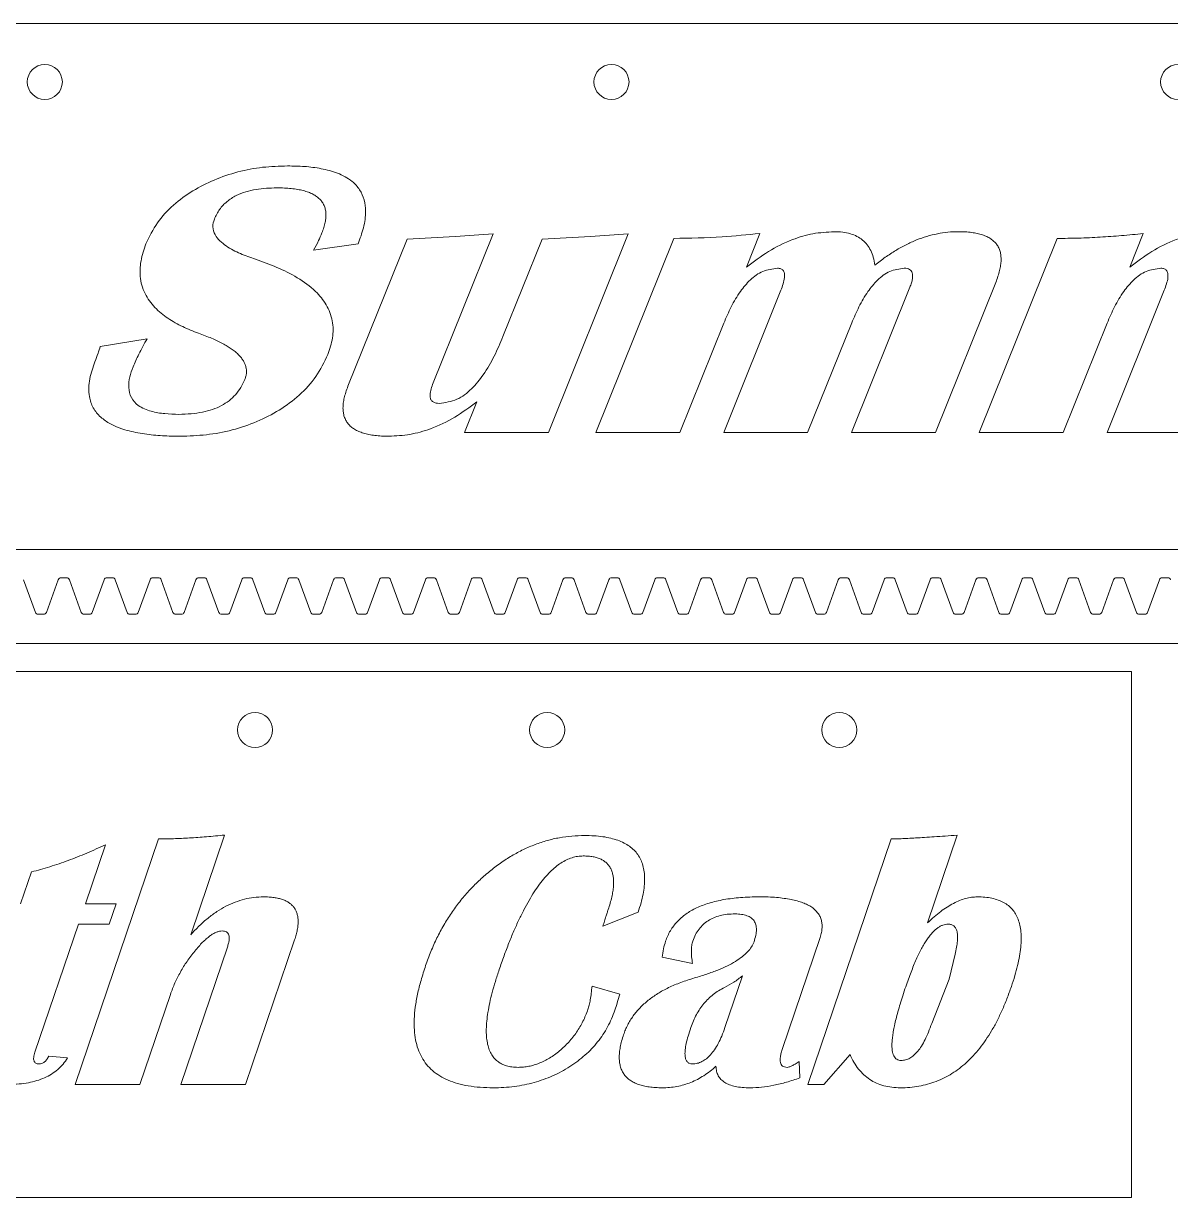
# Model space of a CAD drawing. Header units: millimetres. Extents: x 8 to 1030, y 631 to 832.
# Drawn here: x 320.4 to 516.8, y 630.9 to 831.7 of the extents above; entities that cross this region are included whole.
import ezdxf

# ---------------------------------------------------------------- set-up
doc = ezdxf.new("R2010")
doc.units = ezdxf.units.MM

msp = doc.modelspace()

# ---------------------------------------------------------------- linework, layer by layer
at = {"color": 7, "linetype": 'Continuous', "lineweight": 15}
for p, q in [((33.08, 831.75), (1003.08, 831.75)), ((400.82, 795.74), (390.46, 769.97)), ((423.95, 795.74), (410.29, 761.75)), ((446.48, 795.81), (444.17, 790.07)), ((512.1, 795.81), (509.8, 790.07)), ((377.72, 794.05), (370.09, 792.94)), ((375.97, 769.67), (386.1, 794.87)), ((402.51, 778.18), (409.22, 794.87)), ((418.41, 761.75), (431.76, 794.97)), ((484.04, 761.75), (497.39, 794.97)), ((486.86, 787.44), (476.54, 761.75)), ((440.29, 761.75), (450.07, 786.1)), ((462.16, 761.75), (472.16, 786.62)), ((505.91, 761.75), (515.7, 786.1)), ((440.32, 780.48), (432.79, 761.75)), ((462.2, 780.51), (454.66, 761.75)), ((505.94, 780.48), (498.41, 761.75)), ((333.58, 776.45), (341.59, 777.81)), ((395.91, 761.75), (398.03, 767.03)), ((410.29, 761.75), (395.91, 761.75)), ((432.79, 761.75), (418.41, 761.75)), ((454.66, 761.75), (440.29, 761.75)), ((476.54, 761.75), (462.16, 761.75)), ((498.41, 761.75), (484.04, 761.75)), ((520.29, 761.75), (505.91, 761.75)), ((8.08, 741.75), (1028.08, 741.75)), ((322.46, 730.99), (320.43, 736.58)), ((326.39, 736.58), (324.35, 730.99)), ((327.81, 736.91), (326.86, 736.91)), ((330.32, 730.99), (328.28, 736.58)), ((334.24, 736.58), (332.21, 730.99)), ((335.66, 736.91), (334.71, 736.91)), ((338.17, 730.99), (336.13, 736.58)), ((342.1, 736.58), (340.06, 730.99)), ((343.52, 736.91), (342.57, 736.91)), ((346.02, 730.99), (343.99, 736.58)), ((349.95, 736.58), (347.91, 730.99)), ((351.37, 736.91), (350.42, 736.91)), ((353.88, 730.99), (351.84, 736.58)), ((357.8, 736.58), (355.77, 730.99)), ((359.23, 736.91), (358.27, 736.91)), ((361.73, 730.99), (359.7, 736.58)), ((365.66, 736.58), (363.62, 730.99)), ((367.08, 736.91), (366.13, 736.91)), ((369.59, 730.99), (367.55, 736.58)), ((373.51, 736.58), (371.48, 730.99)), ((374.93, 736.91), (373.98, 736.91)), ((377.44, 730.99), (375.4, 736.58)), ((381.37, 736.58), (379.33, 730.99)), ((382.79, 736.91), (381.84, 736.91)), ((385.29, 730.99), (383.26, 736.58)), ((389.22, 736.58), (387.18, 730.99)), ((390.64, 736.91), (389.69, 736.91)), ((393.15, 730.99), (391.11, 736.58)), ((397.07, 736.58), (395.04, 730.99)), ((398.5, 736.91), (397.54, 736.91)), ((401, 730.99), (398.97, 736.58)), ((404.93, 736.58), (402.89, 730.99)), ((406.35, 736.91), (405.4, 736.91)), ((408.86, 730.99), (406.82, 736.58)), ((412.78, 736.58), (410.75, 730.99)), ((414.2, 736.91), (413.25, 736.91)), ((416.71, 730.99), (414.67, 736.58)), ((420.64, 736.58), (418.6, 730.99)), ((422.06, 736.91), (421.11, 736.91)), ((424.56, 730.99), (422.53, 736.58)), ((428.49, 736.58), (426.45, 730.99)), ((429.91, 736.91), (428.96, 736.91)), ((432.42, 730.99), (430.38, 736.58)), ((436.34, 736.58), (434.31, 730.99)), ((437.77, 736.91), (436.81, 736.91)), ((440.27, 730.99), (438.24, 736.58)), ((444.2, 736.58), (442.16, 730.99)), ((445.62, 736.91), (444.67, 736.91)), ((448.13, 730.99), (446.09, 736.58)), ((452.05, 736.58), (450.02, 730.99)), ((453.47, 736.91), (452.52, 736.91)), ((455.98, 730.99), (453.94, 736.58)), ((459.91, 736.58), (457.87, 730.99)), ((461.33, 736.91), (460.38, 736.91)), ((463.83, 730.99), (461.8, 736.58)), ((467.76, 736.58), (465.72, 730.99)), ((469.18, 736.91), (468.23, 736.91)), ((471.69, 730.99), (469.65, 736.58)), ((475.61, 736.58), (473.58, 730.99)), ((477.04, 736.91), (476.08, 736.91)), ((479.54, 730.99), (477.51, 736.58)), ((483.47, 736.58), (481.43, 730.99)), ((484.89, 736.91), (483.94, 736.91)), ((487.39, 730.99), (485.36, 736.58)), ((491.32, 736.58), (489.29, 730.99)), ((492.74, 736.91), (491.79, 736.91)), ((495.25, 730.99), (493.21, 736.58)), ((499.18, 736.58), (497.14, 730.99)), ((500.6, 736.91), (499.65, 736.91)), ((503.1, 730.99), (501.07, 736.58)), ((507.03, 736.58), (504.99, 730.99)), ((508.45, 736.91), (507.5, 736.91)), ((510.96, 730.99), (508.92, 736.58)), ((514.88, 736.58), (512.85, 730.99)), ((516.31, 736.91), (515.35, 736.91)), ((323.88, 730.66), (322.93, 730.66)), ((331.74, 730.66), (330.79, 730.66)), ((339.59, 730.66), (338.64, 730.66)), ((347.45, 730.66), (346.49, 730.66)), ((355.3, 730.66), (354.35, 730.66)), ((363.15, 730.66), (362.2, 730.66)), ((371.01, 730.66), (370.06, 730.66)), ((378.86, 730.66), (377.91, 730.66)), ((386.71, 730.66), (385.76, 730.66)), ((394.57, 730.66), (393.62, 730.66)), ((402.42, 730.66), (401.47, 730.66)), ((410.28, 730.66), (409.32, 730.66)), ((418.13, 730.66), (417.18, 730.66)), ((425.98, 730.66), (425.03, 730.66)), ((433.84, 730.66), (432.89, 730.66)), ((441.69, 730.66), (440.74, 730.66)), ((449.55, 730.66), (448.59, 730.66)), ((457.4, 730.66), (456.45, 730.66)), ((465.25, 730.66), (464.3, 730.66)), ((473.11, 730.66), (472.16, 730.66)), ((480.96, 730.66), (480.01, 730.66)), ((488.82, 730.66), (487.86, 730.66)), ((496.67, 730.66), (495.72, 730.66)), ((504.52, 730.66), (503.57, 730.66)), ((512.38, 730.66), (511.43, 730.66)), ((9.25, 725.66), (1030.27, 725.66)), ((10.07, 720.87), (510.07, 720.87)), ((510.07, 630.87), (510.07, 720.87)), ((329.27, 650.23), (343.54, 692.23)), ((334.45, 691.23), (331.03, 681.14)), ((354.84, 692.88), (349.06, 675.84)), ((454.68, 650.23), (468.96, 692.23)), ((480.26, 692.88), (475.16, 677.86)), ((319.94, 681.14), (321.79, 686.58)), ((331.03, 681.14), (336.28, 681.14)), ((336.28, 681.14), (335.08, 677.64)), ((425.65, 679.7), (419.61, 677.31)), ((329.83, 677.64), (322.39, 655.72)), ((335.08, 677.64), (329.83, 677.64)), ((456.74, 675.17), (450.36, 656.39)), ((347.35, 650.23), (355.34, 673.72)), ((366.84, 674.95), (358.43, 650.23)), ((434.95, 670.9), (429.75, 671.98)), ((478.89, 668.24), (479.89, 672.49)), ((417.75, 667.04), (422.49, 665.69)), ((440.49, 659.95), (443.5, 668.81)), ((475.89, 660.66), (478.89, 668.24)), ((345.58, 665.62), (340.35, 650.23)), ((324.75, 655.05), (327.98, 654.75)), ((461.92, 655.35), (457.45, 650.23)), ((453.2, 654.16), (453.32, 651.34)), ((340.35, 650.23), (329.27, 650.23)), ((358.43, 650.23), (347.35, 650.23)), ((457.45, 650.23), (454.68, 650.23)), ((10.07, 630.87), (510.07, 630.87))]:
    msp.add_line(p, q, dxfattribs=at)
for centre in [(324.08, 821.75), (421.08, 821.75), (518.08, 821.75), (360.07, 710.87), (410.07, 710.87), (460.07, 710.87)]:
    msp.add_circle(centre, 3, dxfattribs=at)
for centre, start, end in [((326.86, 736.41), 90, 160), ((327.81, 736.41), 20, 90), ((334.71, 736.41), 90, 160), ((335.66, 736.41), 20, 90), ((342.57, 736.41), 90, 160), ((343.52, 736.41), 20, 90), ((350.42, 736.41), 90, 160), ((351.37, 736.41), 20, 90), ((358.27, 736.41), 90, 160), ((359.23, 736.41), 20, 90), ((366.13, 736.41), 90, 160), ((367.08, 736.41), 20, 90), ((373.98, 736.41), 90, 160), ((374.93, 736.41), 20, 90), ((381.84, 736.41), 90, 160), ((382.79, 736.41), 20, 90), ((389.69, 736.41), 90, 160), ((390.64, 736.41), 20, 90), ((397.54, 736.41), 90, 160), ((398.5, 736.41), 20, 90), ((405.4, 736.41), 90, 160), ((406.35, 736.41), 20, 90), ((413.25, 736.41), 90, 160), ((414.2, 736.41), 20, 90), ((421.11, 736.41), 90, 160), ((422.06, 736.41), 20, 90), ((428.96, 736.41), 90, 160), ((429.91, 736.41), 20, 90), ((436.81, 736.41), 90, 160), ((437.77, 736.41), 20, 90), ((444.67, 736.41), 90, 160), ((445.62, 736.41), 20, 90), ((452.52, 736.41), 90, 160), ((453.47, 736.41), 20, 90), ((460.38, 736.41), 90, 160), ((461.33, 736.41), 20, 90), ((468.23, 736.41), 90, 160), ((469.18, 736.41), 20, 90), ((476.08, 736.41), 90, 160), ((477.04, 736.41), 20, 90), ((483.94, 736.41), 90, 160), ((484.89, 736.41), 20, 90), ((491.79, 736.41), 90, 160), ((492.74, 736.41), 20, 90), ((499.65, 736.41), 90, 160), ((500.6, 736.41), 20, 90), ((507.5, 736.41), 90, 160), ((508.45, 736.41), 20, 90), ((515.35, 736.41), 90, 160), ((516.31, 736.41), 20, 90), ((322.93, 731.16), 200, 270), ((323.88, 731.16), 270, 340), ((330.79, 731.16), 200, 270), ((331.74, 731.16), 270, 340), ((338.64, 731.16), 200, 270), ((339.59, 731.16), 270, 340), ((346.49, 731.16), 200, 270), ((347.45, 731.16), 270, 340), ((354.35, 731.16), 200, 270), ((355.3, 731.16), 270, 340), ((362.2, 731.16), 200, 270), ((363.15, 731.16), 270, 340), ((370.06, 731.16), 200, 270), ((371.01, 731.16), 270, 340), ((377.91, 731.16), 200, 270), ((378.86, 731.16), 270, 340), ((385.76, 731.16), 200, 270), ((386.71, 731.16), 270, 340), ((393.62, 731.16), 200, 270), ((394.57, 731.16), 270, 340), ((401.47, 731.16), 200, 270), ((402.42, 731.16), 270, 340), ((409.32, 731.16), 200, 270), ((410.28, 731.16), 270, 340), ((417.18, 731.16), 200, 270), ((418.13, 731.16), 270, 340), ((425.03, 731.16), 200, 270), ((425.98, 731.16), 270, 340), ((432.89, 731.16), 200, 270), ((433.84, 731.16), 270, 340), ((440.74, 731.16), 200, 270), ((441.69, 731.16), 270, 340), ((448.59, 731.16), 200, 270), ((449.55, 731.16), 270, 340), ((456.45, 731.16), 200, 270), ((457.4, 731.16), 270, 340), ((464.3, 731.16), 200, 270), ((465.25, 731.16), 270, 340), ((472.16, 731.16), 200, 270), ((473.11, 731.16), 270, 340), ((480.01, 731.16), 200, 270), ((480.96, 731.16), 270, 340), ((487.86, 731.16), 200, 270), ((488.82, 731.16), 270, 340), ((495.72, 731.16), 200, 270), ((496.67, 731.16), 270, 340), ((503.57, 731.16), 200, 270), ((504.52, 731.16), 270, 340), ((511.43, 731.16), 200, 270), ((512.38, 731.16), 270, 340)]:
    msp.add_arc(centre, 0.5, start, end, dxfattribs=at)
for points, knots in [([(341.39, 794.04), (341.99, 795.28), (343.19, 797.74), (346.03, 800.77), (349.36, 803.18), (353.09, 805.08), (357.11, 806.43), (361.35, 807.25), (364.22, 807.33), (365.65, 807.37)], [0, 0, 0, 0, 0.139864, 0.279763, 0.419742, 0.5598, 0.706507, 0.853243, 1, 1, 1, 1]), ([(365.65, 807.37), (366.61, 807.36), (368.53, 807.33), (371.4, 806.96), (374.2, 806.25), (376.5, 805.03), (378.05, 803.36), (378.83, 801.57), (379.09, 799.33), (378.71, 796.76), (378.05, 794.96), (377.72, 794.05)], [0, 0, 0, 0, 0.125176, 0.250326, 0.375382, 0.500168, 0.583385, 0.666571, 0.749916, 0.874896, 1, 1, 1, 1]), ([(363.78, 803.62), (362.6, 803.58), (360.22, 803.5), (357.29, 802.65), (355.23, 801.33), (353.91, 799.98), (353.37, 798.85), (353.1, 798.28)], [0, 0, 0, 0, 0.280203, 0.559803, 0.706527, 0.853333, 1, 1, 1, 1]), ([(371.52, 795.92), (371.63, 796.23), (371.86, 796.82), (372.08, 797.7), (372.21, 798.51), (372.21, 799.27), (372.12, 799.98), (371.9, 800.62), (371.57, 801.19), (371.15, 801.73), (370.59, 802.17), (369.93, 802.57), (369.17, 802.9), (368.3, 803.17), (367.32, 803.37), (366.24, 803.52), (365.05, 803.61), (364.22, 803.62), (363.78, 803.62)], [0, 0, 0, 0, 0.0714303, 0.1359036, 0.1947231, 0.2487291, 0.2990184, 0.3471484, 0.3939518, 0.4418204, 0.4926497, 0.5467785, 0.6058151, 0.671254, 0.7422352, 0.8208927, 0.9066932, 0.9999981, 0.9999981, 0.9999981, 0.9999981]), ([(353.1, 798.28), (352.97, 797.84), (352.71, 796.94), (353.15, 795.57), (354.03, 794.5), (355.49, 793.38), (357.54, 792.31), (359.27, 791.7), (360.14, 791.4)], [0, 0, 0, 0, 0.124469, 0.248807, 0.373777, 0.499021, 0.749376, 1, 1, 1, 1]), ([(370.09, 792.94), (370.38, 793.49), (370.9, 794.46), (371.33, 795.47), (371.52, 795.92)], [0, 0, 0, 0, 0.560024, 1, 1, 1, 1]), ([(386.1, 794.87), (388.85, 794.99), (393.76, 795.2), (398.67, 795.58), (400.82, 795.74)], [0, 0, 0, 0, 0.5599928, 1, 1, 1, 1]), ([(409.22, 794.87), (411.97, 794.99), (416.89, 795.2), (421.79, 795.58), (423.95, 795.74)], [0, 0, 0, 0, 0.559994, 1, 1, 1, 1]), ([(431.76, 794.97), (434.52, 795.02), (439.43, 795.1), (444.33, 795.6), (446.48, 795.81)], [0, 0, 0, 0, 0.559988, 1, 1, 1, 1]), ([(444.17, 790.07), (445.41, 790.99), (447.88, 792.84), (451.74, 794.75), (455.55, 795.91), (457.97, 796.05), (459.18, 796.12)], [0, 0, 0, 0, 0.280103, 0.560052, 0.780042, 1, 1, 1, 1]), ([(459.18, 796.12), (459.68, 796.11), (460.62, 796.08), (461.94, 795.8), (463.1, 795.37), (464.08, 794.73), (464.89, 793.91), (465.51, 792.89), (465.95, 791.71), (466.1, 790.85), (466.18, 790.4)], [0.0000028, 0.0000028, 0.0000028, 0.0000028, 0.1466201, 0.279308, 0.3999077, 0.5133583, 0.625769, 0.7411493, 0.8644644, 1, 1, 1, 1]), ([(466.18, 790.4), (466.76, 790.86), (467.91, 791.74), (469.69, 792.91), (471.48, 793.9), (473.27, 794.72), (475.06, 795.35), (476.86, 795.78), (478.66, 796.08), (479.86, 796.11), (480.46, 796.12)], [0, 0, 0, 0, 0.14176, 0.277079, 0.407153, 0.531633, 0.652277, 0.770154, 0.88536, 1, 1, 1, 1]), ([(480.46, 796.12), (480.86, 796.12), (481.62, 796.11), (482.7, 796), (483.68, 795.85), (484.55, 795.6), (485.33, 795.3), (486, 794.93), (486.56, 794.49), (487.02, 793.97), (487.38, 793.39), (487.63, 792.73), (487.76, 792.01), (487.78, 791.22), (487.71, 790.36), (487.53, 789.44), (487.24, 788.46), (486.99, 787.79), (486.86, 787.44)], [0, 0, 0, 0, 0.084858, 0.16306, 0.234174, 0.298986, 0.357832, 0.412445, 0.463359, 0.512033, 0.560489, 0.609969, 0.662082, 0.718208, 0.7794, 0.8465, 0.919497, 1, 1, 1, 1]), ([(497.39, 794.97), (498.61, 794.98), (501.05, 794.99), (504.72, 795.18), (508.41, 795.42), (510.87, 795.68), (512.1, 795.81)], [0.0000016, 0.0000016, 0.0000016, 0.0000016, 0.2476701, 0.4968967, 0.7471241, 0.9999981, 0.9999981, 0.9999981, 0.9999981]), ([(509.8, 790.07), (511.03, 790.99), (513.5, 792.84), (517.36, 794.75), (521.18, 795.91), (523.6, 796.05), (524.81, 796.12)], [0, 0, 0, 0, 0.2801, 0.560051, 0.780041, 1, 1, 1, 1]), ([(350.7, 778.62), (349.79, 778.97), (347.98, 779.66), (345.42, 781.05), (343.1, 782.82), (341.23, 785.16), (340.28, 788.07), (340.4, 791.16), (341.06, 793.08), (341.39, 794.04)], [0, 0, 0, 0, 0.140277, 0.280499, 0.420597, 0.560468, 0.706756, 0.853217, 1, 1, 1, 1]), ([(360.14, 791.4), (361.37, 790.96), (363.84, 790.1), (367.35, 788.33), (370.28, 786.23), (372.39, 783.69), (373.46, 780.9), (373.48, 777.9), (372.85, 776.04), (372.53, 775.11)], [0, 0, 0, 0, 0.166966, 0.333856, 0.50054, 0.625488, 0.750229, 0.874987, 1, 1, 1, 1]), ([(449.52, 789.87), (448.65, 789.76), (446.91, 789.54), (444.77, 787.93), (443, 785.82), (441.52, 783.3), (440.72, 781.42), (440.32, 780.48)], [0, 0, 0, 0, 0.185846, 0.372217, 0.559065, 0.779486, 1, 1, 1, 1]), ([(450.07, 786.1), (450.21, 786.46), (450.48, 787.17), (450.71, 788.11), (450.72, 788.88), (450.57, 789.45), (450.1, 789.84), (449.71, 789.86), (449.52, 789.87)], [0, 0, 0, 0, 0.250537, 0.500891, 0.62613, 0.750995, 0.874935, 1, 1, 1, 1]), ([(471.2, 789.87), (470.34, 789.76), (468.63, 789.52), (466.55, 787.88), (464.83, 785.79), (463.39, 783.29), (462.6, 781.44), (462.2, 780.51)], [0, 0, 0, 0, 0.18577, 0.372182, 0.559069, 0.779468, 1, 1, 1, 1]), ([(472.16, 786.62), (472.26, 786.87), (472.44, 787.34), (472.6, 788), (472.65, 788.57), (472.6, 789.05), (472.42, 789.43), (472.1, 789.7), (471.68, 789.86), (471.37, 789.87), (471.2, 789.87)], [0, 0, 0, 0, 0.1911943, 0.3523588, 0.4841849, 0.5934969, 0.6863545, 0.7779423, 0.8794793, 0.999996, 0.999996, 0.999996, 0.999996]), ([(515.14, 789.87), (514.27, 789.76), (512.54, 789.54), (510.39, 787.93), (508.63, 785.82), (507.15, 783.3), (506.34, 781.42), (505.94, 780.48)], [0, 0, 0, 0, 0.185845, 0.372216, 0.559064, 0.779485, 1, 1, 1, 1]), ([(515.7, 786.1), (515.83, 786.46), (516.11, 787.17), (516.34, 788.11), (516.35, 788.88), (516.2, 789.45), (515.72, 789.84), (515.34, 789.86), (515.14, 789.87)], [0, 0, 0, 0, 0.250534, 0.500892, 0.626132, 0.750993, 0.874935, 1, 1, 1, 1]), ([(341.59, 777.81), (341.1, 776.93), (340.22, 775.36), (339.5, 773.71), (339.18, 772.99)], [0, 0, 0, 0, 0.560022, 1, 1, 1, 1]), ([(358.32, 770.84), (358.38, 771.02), (358.5, 771.38), (358.61, 771.92), (358.6, 772.46), (358.53, 773), (358.34, 773.52), (358.09, 774.03), (357.74, 774.53), (357.3, 775.03), (356.78, 775.51), (356.16, 775.98), (355.47, 776.45), (354.69, 776.91), (353.81, 777.34), (352.86, 777.79), (351.81, 778.22), (351.08, 778.49), (350.7, 778.62)], [0, 0, 0, 0, 0.047256, 0.092956, 0.136339, 0.180194, 0.225162, 0.271868, 0.32156, 0.375067, 0.434191, 0.497182, 0.566034, 0.640575, 0.720695, 0.807667, 0.900612, 1, 1, 1, 1]), ([(391.58, 766.75), (392.62, 766.89), (394.71, 767.18), (397.23, 769.19), (399.32, 771.74), (401.07, 774.8), (402.03, 777.06), (402.51, 778.18)], [0, 0, 0, 0, 0.185711, 0.372121, 0.559065, 0.779494, 1, 1, 1, 1]), ([(332.66, 773.88), (332.84, 774.35), (333.17, 775.2), (333.45, 776.07), (333.58, 776.45)], [0, 0, 0, 0, 0.559978, 1, 1, 1, 1]), ([(347.26, 761.12), (346.24, 761.14), (344.2, 761.16), (341.15, 761.46), (338.15, 762.05), (335.57, 762.99), (333.59, 764.33), (332.26, 765.92), (331.5, 768.22), (331.64, 770.99), (332.32, 772.92), (332.66, 773.88)], [0, 0, 0, 0, 0.1252014, 0.250387, 0.3755405, 0.5005597, 0.5839073, 0.6671206, 0.7502696, 0.8749667, 1, 1, 1, 1]), ([(372.53, 775.11), (371.91, 773.82), (370.66, 771.24), (367.72, 768.06), (364.26, 765.51), (360.38, 763.52), (356.18, 762.1), (351.75, 761.27), (348.76, 761.17), (347.26, 761.12)], [0, 0, 0, 0, 0.13986, 0.27978, 0.419769, 0.55981, 0.706523, 0.853248, 1, 1, 1, 1]), ([(339.18, 772.99), (338.98, 772.42), (338.56, 771.29), (338.35, 769.49), (338.75, 767.67), (340.17, 766.16), (342.25, 765.32), (344.62, 764.93), (346.22, 764.89), (347.03, 764.87)], [0, 0, 0, 0, 0.12532, 0.2503806, 0.3749456, 0.4994391, 0.6658613, 0.8328744, 1, 1, 1, 1]), ([(347.03, 764.87), (347.73, 764.89), (349.09, 764.93), (351.02, 765.2), (352.76, 765.66), (354.29, 766.31), (355.63, 767.16), (356.75, 768.2), (357.67, 769.43), (358.1, 770.37), (358.32, 770.84)], [0, 0, 0, 0, 0.155667, 0.298256, 0.428984, 0.549989, 0.664088, 0.774626, 0.88527, 1, 1, 1, 1]), ([(382.98, 761.12), (382.57, 761.13), (381.77, 761.13), (380.62, 761.25), (379.58, 761.4), (378.65, 761.64), (377.82, 761.93), (377.11, 762.3), (376.49, 762.73), (376, 763.25), (375.6, 763.82), (375.32, 764.47), (375.16, 765.18), (375.1, 765.95), (375.16, 766.79), (375.32, 767.7), (375.6, 768.67), (375.84, 769.33), (375.97, 769.67)], [0, 0, 0, 0, 0.087804, 0.168394, 0.242016, 0.309212, 0.370381, 0.42682, 0.478399, 0.527871, 0.576188, 0.624723, 0.675457, 0.729106, 0.788183, 0.852222, 0.922777, 1, 1, 1, 1]), ([(390.46, 769.97), (390.34, 769.64), (390.1, 768.97), (389.96, 768.07), (390.14, 767.36), (390.53, 766.96), (391.04, 766.77), (391.4, 766.75), (391.58, 766.75)], [0, 0, 0, 0, 0.25033, 0.500018, 0.625534, 0.749491, 0.874701, 1, 1, 1, 1]), ([(398.03, 767.03), (396.8, 766.11), (394.34, 764.25), (390.44, 762.41), (386.61, 761.31), (384.19, 761.19), (382.98, 761.12)], [0, 0, 0, 0, 0.280076, 0.560004, 0.780041, 1, 1, 1, 1]), ([(321.79, 686.58), (322.84, 686.86), (324.97, 687.44), (328.13, 688.53), (331.31, 689.78), (333.4, 690.75), (334.45, 691.23)], [0, 0, 0, 0, 0.24246, 0.489574, 0.741981, 1, 1, 1, 1]), ([(343.54, 692.23), (344.39, 692.23), (346.16, 692.25), (348.89, 692.39), (351.81, 692.58), (353.81, 692.78), (354.84, 692.88)], [0, 0, 0, 0, 0.225371, 0.467079, 0.725228, 1, 1, 1, 1]), ([(389.26, 670.55), (389.55, 671.37), (390.13, 672.97), (391.18, 675.27), (392.34, 677.47), (393.65, 679.54), (395.08, 681.5), (396.65, 683.34), (398.34, 685.06), (400.15, 686.65), (402.04, 688.1), (403.99, 689.35), (405.97, 690.43), (408, 691.29), (410.07, 691.98), (412.17, 692.46), (414.31, 692.75), (415.74, 692.79), (416.47, 692.81)], [0, 0, 0, 0, 0.069119, 0.136392, 0.202549, 0.267803, 0.332215, 0.396745, 0.460898, 0.525696, 0.589569, 0.651167, 0.71113, 0.769862, 0.827472, 0.88488, 0.942051, 1, 1, 1, 1]), ([(416.47, 692.81), (417.01, 692.8), (418.06, 692.78), (419.56, 692.64), (420.91, 692.37), (422.14, 692.02), (423.21, 691.56), (424.16, 691), (424.96, 690.33), (425.61, 689.55), (426.13, 688.67), (426.47, 687.67), (426.71, 686.59), (426.77, 685.4), (426.72, 684.11), (426.49, 682.72), (426.15, 681.23), (425.82, 680.22), (425.65, 679.7)], [0, 0, 0, 0, 0.08061, 0.154773, 0.223094, 0.285043, 0.342901, 0.396006, 0.447122, 0.496969, 0.546375, 0.597633, 0.651922, 0.710094, 0.773612, 0.842803, 0.918134, 1, 1, 1, 1]), ([(468.96, 692.23), (469.21, 692.23), (469.79, 692.24), (470.74, 692.26), (471.88, 692.32), (473.2, 692.39), (474.71, 692.49), (476.39, 692.6), (478.26, 692.72), (479.57, 692.82), (480.26, 692.88)], [0, 0, 0, 0, 0.067626, 0.152186, 0.252928, 0.369832, 0.502903, 0.652142, 0.817554, 1, 1, 1, 1]), ([(416.26, 689.31), (415.93, 689.3), (415.28, 689.27), (414.31, 689.03), (413.35, 688.64), (412.4, 688.1), (411.46, 687.42), (410.54, 686.57), (409.63, 685.58), (408.73, 684.43), (407.83, 683.14), (406.95, 681.68), (406.07, 680.08), (405.21, 678.33), (404.34, 676.44), (403.5, 674.38), (402.66, 672.17), (402.13, 670.65), (401.86, 669.86)], [0, 0, 0, 0, 0.038046, 0.077024, 0.117167, 0.159474, 0.205075, 0.253972, 0.306651, 0.36372, 0.425675, 0.492335, 0.563774, 0.640122, 0.722289, 0.809425, 0.902085, 1, 1, 1, 1]), ([(420.51, 680.13), (420.63, 680.5), (420.86, 681.21), (421.14, 682.25), (421.32, 683.22), (421.43, 684.12), (421.45, 684.95), (421.4, 685.71), (421.25, 686.4), (421.03, 687.01), (420.73, 687.56), (420.32, 688.03), (419.85, 688.44), (419.28, 688.76), (418.64, 689.02), (417.92, 689.18), (417.12, 689.29), (416.55, 689.31), (416.26, 689.31)], [0, 0, 0, 0, 0.092125, 0.177112, 0.254882, 0.326696, 0.391598, 0.451594, 0.506178, 0.557735, 0.606473, 0.654567, 0.703677, 0.753756, 0.808111, 0.866691, 0.930008, 1, 1, 1, 1]), ([(349.06, 675.84), (349.54, 676.35), (350.47, 677.35), (351.97, 678.67), (353.5, 679.8), (355.05, 680.72), (356.63, 681.42), (358.24, 681.94), (359.87, 682.25), (360.97, 682.29), (361.52, 682.31)], [0, 0, 0, 0, 0.145645, 0.283518, 0.413774, 0.537993, 0.656681, 0.772404, 0.886422, 1, 1, 1, 1]), ([(361.52, 682.31), (361.83, 682.31), (362.43, 682.3), (363.29, 682.2), (364.07, 682.08), (364.77, 681.87), (365.39, 681.61), (365.93, 681.29), (366.39, 680.92), (366.77, 680.48), (367.07, 679.98), (367.27, 679.42), (367.42, 678.82), (367.45, 678.15), (367.42, 677.43), (367.31, 676.65), (367.12, 675.81), (366.93, 675.24), (366.84, 674.95)], [0, 0, 0, 0, 0.081757, 0.15676, 0.225243, 0.288019, 0.346673, 0.400422, 0.451725, 0.501211, 0.551014, 0.601997, 0.655698, 0.712962, 0.775688, 0.844584, 0.918683, 1, 1, 1, 1]), ([(430.35, 674.75), (430.46, 675.06), (430.69, 675.67), (431.14, 676.53), (431.69, 677.33), (432.31, 678.07), (433.01, 678.76), (433.81, 679.38), (434.69, 679.94), (435.65, 680.45), (436.7, 680.88), (437.83, 681.26), (439.05, 681.59), (440.35, 681.85), (441.74, 682.06), (443.21, 682.2), (444.77, 682.3), (445.83, 682.31), (446.38, 682.31)], [0, 0, 0, 0, 0.052193, 0.103124, 0.15363, 0.204443, 0.256087, 0.30914, 0.363383, 0.420982, 0.480411, 0.543313, 0.609977, 0.679611, 0.753472, 0.831207, 0.913505, 1, 1, 1, 1]), ([(446.38, 682.31), (446.9, 682.31), (447.88, 682.3), (449.3, 682.22), (450.61, 682.07), (451.79, 681.89), (452.86, 681.63), (453.81, 681.34), (454.64, 680.97), (455.36, 680.56), (455.95, 680.07), (456.44, 679.54), (456.79, 678.94), (457.04, 678.29), (457.14, 677.58), (457.12, 676.82), (457.01, 676), (456.84, 675.45), (456.74, 675.17)], [0, 0, 0, 0, 0.1007734, 0.1939351, 0.279131, 0.3576416, 0.4293665, 0.4944178, 0.5531366, 0.6071246, 0.6562884, 0.7027308, 0.7476202, 0.7921399, 0.8386014, 0.8874933, 0.941118, 1, 1, 1, 1]), ([(475.16, 677.86), (475.54, 678.21), (476.28, 678.89), (477.4, 679.81), (478.51, 680.56), (479.59, 681.21), (480.65, 681.69), (481.68, 682.06), (482.7, 682.26), (483.36, 682.29), (483.69, 682.31)], [0, 0, 0, 0, 0.158028, 0.305536, 0.441406, 0.567981, 0.686076, 0.796768, 0.900643, 1, 1, 1, 1]), ([(483.69, 682.31), (484.13, 682.3), (484.97, 682.27), (486.17, 682.11), (487.25, 681.8), (488.2, 681.39), (489.03, 680.85), (489.72, 680.17), (490.28, 679.38), (490.72, 678.47), (491.02, 677.43), (491.19, 676.29), (491.23, 675.02), (491.14, 673.64), (490.94, 672.13), (490.59, 670.52), (490.14, 668.77), (489.74, 667.59), (489.54, 666.97)], [0, 0, 0, 0, 0.065173, 0.1246, 0.178744, 0.229387, 0.277325, 0.324312, 0.371282, 0.420677, 0.473096, 0.529414, 0.591409, 0.659768, 0.734055, 0.815675, 0.903879, 1, 1, 1, 1]), ([(419.61, 677.31), (419.7, 677.59), (419.86, 678.14), (420.11, 678.89), (420.32, 679.55), (420.45, 679.95), (420.51, 680.13)], [0, 0, 0, 0, 0.302281, 0.573405, 0.802739, 1, 1, 1, 1]), ([(442.23, 679.39), (441.78, 679.38), (440.92, 679.36), (439.69, 679.14), (438.59, 678.77), (437.6, 678.27), (436.75, 677.6), (436.04, 676.78), (435.42, 675.84), (435.15, 675.12), (435.02, 674.75)], [0, 0, 0, 0, 0.1459557, 0.2790427, 0.4036047, 0.5212029, 0.6362459, 0.7520451, 0.8719826, 1, 1, 1, 1]), ([(445.48, 674.64), (445.59, 675), (445.79, 675.68), (445.93, 676.67), (445.82, 677.51), (445.52, 678.23), (444.97, 678.78), (444.23, 679.14), (443.3, 679.36), (442.61, 679.38), (442.23, 679.39)], [0, 0, 0, 0, 0.1584024, 0.292105, 0.4059038, 0.5074552, 0.6076047, 0.7163567, 0.8467642, 1, 1, 1, 1]), ([(478.68, 677.64), (478.53, 677.63), (478.23, 677.61), (477.77, 677.49), (477.32, 677.27), (476.86, 676.98), (476.42, 676.59), (475.95, 676.14), (475.51, 675.58), (475.05, 674.95), (474.6, 674.24), (474.15, 673.44), (473.7, 672.56), (473.24, 671.6), (472.79, 670.55), (472.35, 669.41), (471.89, 668.2), (471.6, 667.36), (471.45, 666.93)], [0, 0, 0, 0, 0.033223, 0.068069, 0.10458, 0.144621, 0.188152, 0.235847, 0.288098, 0.345574, 0.408068, 0.475417, 0.549025, 0.627469, 0.712052, 0.801984, 0.898456, 1, 1, 1, 1]), ([(479.89, 672.49), (479.98, 672.89), (480.16, 673.64), (480.3, 674.69), (480.34, 675.58), (480.26, 676.32), (480.06, 676.91), (479.71, 677.35), (479.23, 677.61), (478.88, 677.63), (478.68, 677.64)], [0, 0, 0, 0, 0.202012, 0.375364, 0.520424, 0.640934, 0.73978, 0.824757, 0.906354, 1, 1, 1, 1]), ([(354.44, 676.48), (354.28, 676.47), (353.94, 676.44), (353.42, 676.26), (352.86, 676), (352.3, 675.6), (351.69, 675.12), (351.06, 674.52), (350.4, 673.81), (349.49, 672.74), (348.41, 671.3), (347.28, 669.48), (346.31, 667.59), (345.83, 666.28), (345.58, 665.62)], [0, 0, 0, 0, 0.033477, 0.070993, 0.112819, 0.15982, 0.213437, 0.272933, 0.339097, 0.412551, 0.563182, 0.710876, 0.855711, 1, 1, 1, 1]), ([(355.34, 673.72), (355.4, 673.93), (355.53, 674.33), (355.64, 674.89), (355.67, 675.37), (355.6, 675.77), (355.45, 676.09), (355.19, 676.33), (354.84, 676.46), (354.58, 676.47), (354.44, 676.48)], [0, 0, 0, 0, 0.190146, 0.352326, 0.485968, 0.595769, 0.691102, 0.781972, 0.88117, 1, 1, 1, 1]), ([(429.75, 671.98), (429.81, 672.46), (429.94, 673.39), (430.22, 674.3), (430.35, 674.75)], [0, 0, 0, 0, 0.510905, 1, 1, 1, 1]), ([(435.02, 674.75), (434.94, 674.49), (434.79, 673.94), (434.73, 673.02), (434.78, 671.99), (434.89, 671.28), (434.95, 670.9)], [0, 0, 0, 0, 0.207755, 0.440846, 0.703949, 1, 1, 1, 1]), ([(435.28, 668.43), (435.99, 668.64), (437.34, 669.05), (439.22, 669.75), (440.87, 670.45), (442.27, 671.22), (443.44, 672.01), (444.36, 672.83), (445.08, 673.69), (445.35, 674.33), (445.48, 674.64)], [0, 0, 0, 0, 0.180754, 0.3433, 0.488821, 0.618032, 0.731382, 0.830978, 0.91954, 1, 1, 1, 1]), ([(400.84, 649.64), (400.09, 649.66), (398.66, 649.69), (396.62, 649.93), (394.78, 650.34), (393.13, 650.89), (391.68, 651.64), (390.43, 652.54), (389.39, 653.62), (388.56, 654.87), (387.92, 656.27), (387.51, 657.84), (387.3, 659.57), (387.29, 661.46), (387.48, 663.51), (387.87, 665.72), (388.47, 668.09), (388.99, 669.71), (389.26, 670.55)], [0, 0, 0, 0, 0.074273, 0.142325, 0.204725, 0.262115, 0.315635, 0.366352, 0.415202, 0.464355, 0.514927, 0.568281, 0.625698, 0.688109, 0.75624, 0.83065, 0.911842, 1, 1, 1, 1]), ([(401.86, 669.86), (401.63, 669.19), (401.2, 667.89), (400.66, 666), (400.24, 664.23), (399.93, 662.6), (399.72, 661.09), (399.63, 659.72), (399.66, 658.47), (399.81, 657.36), (400.05, 656.36), (400.43, 655.5), (400.92, 654.76), (401.54, 654.17), (402.26, 653.69), (403.12, 653.38), (404.07, 653.17), (404.75, 653.15), (405.1, 653.14)], [0, 0, 0, 0, 0.105124, 0.202511, 0.29188, 0.37395, 0.448929, 0.517066, 0.578351, 0.633328, 0.683584, 0.729364, 0.772467, 0.813878, 0.855856, 0.899773, 0.947654, 1, 1, 1, 1]), ([(417.04, 663.04), (417.12, 663.29), (417.29, 663.85), (417.47, 664.77), (417.63, 665.85), (417.71, 666.63), (417.75, 667.04)], [0, 0, 0, 0, 0.193402, 0.42432, 0.693725, 1, 1, 1, 1]), ([(423.16, 658.73), (423.26, 659.02), (423.46, 659.58), (423.85, 660.39), (424.29, 661.18), (424.79, 661.94), (425.35, 662.66), (425.96, 663.35), (426.64, 664), (427.37, 664.62), (428.15, 665.22), (429, 665.77), (429.9, 666.3), (430.87, 666.79), (431.89, 667.25), (432.97, 667.67), (434.1, 668.08), (434.88, 668.31), (435.28, 668.43)], [0, 0, 0, 0, 0.055996, 0.111453, 0.166953, 0.223062, 0.279307, 0.335979, 0.394161, 0.453328, 0.514076, 0.57628, 0.640938, 0.707975, 0.777093, 0.848669, 0.922814, 1, 1, 1, 1]), ([(443.5, 668.81), (443.02, 668.43), (442.05, 667.66), (440.96, 667.08), (440.42, 666.8)], [0, 0, 0, 0, 0.503136, 1, 1, 1, 1]), ([(471.45, 666.93), (471.27, 666.42), (470.94, 665.44), (470.5, 664.01), (470.12, 662.68), (469.79, 661.45), (469.53, 660.31), (469.32, 659.28), (469.18, 658.34), (469.1, 657.5), (469.07, 656.76), (469.12, 656.12), (469.2, 655.56), (469.39, 655.12), (469.6, 654.75), (469.91, 654.5), (470.27, 654.33), (470.53, 654.32), (470.67, 654.31)], [0, 0, 0, 0, 0.1173187, 0.2254487, 0.3260949, 0.4186563, 0.5036669, 0.5799339, 0.6488901, 0.7101301, 0.7638082, 0.8103006, 0.8507125, 0.8849126, 0.9146878, 0.9424255, 0.9700045, 1, 1, 1, 1]), ([(489.54, 666.97), (489.29, 666.27), (488.8, 664.9), (487.98, 662.93), (487.11, 661.1), (486.17, 659.41), (485.19, 657.85), (484.14, 656.42), (483.04, 655.12), (481.87, 653.96), (480.65, 652.96), (479.38, 652.06), (478.04, 651.32), (476.65, 650.71), (475.2, 650.23), (473.69, 649.9), (472.13, 649.67), (471.07, 649.65), (470.54, 649.64)], [0, 0, 0, 0, 0.080687, 0.157795, 0.230899, 0.30096, 0.367327, 0.431191, 0.492667, 0.551619, 0.608957, 0.66481, 0.719829, 0.774566, 0.829378, 0.8851, 0.941629, 1, 1, 1, 1]), ([(422.49, 665.69), (422.36, 665.19), (422.1, 664.27), (421.81, 663.36), (421.67, 662.94)], [0, 0, 0, 0, 0.5359744, 1, 1, 1, 1]), ([(440.42, 666.8), (440.09, 666.62), (439.42, 666.27), (438.5, 665.62), (437.66, 664.89), (436.89, 664.07), (436.21, 663.16), (435.6, 662.16), (435.07, 661.09), (434.79, 660.32), (434.65, 659.93)], [0, 0, 0, 0, 0.123502, 0.244194, 0.364739, 0.485742, 0.609335, 0.734481, 0.864484, 1, 1, 1, 1]), ([(421.67, 662.94), (421.49, 662.45), (421.13, 661.46), (420.43, 660.06), (419.65, 658.73), (418.72, 657.49), (417.7, 656.3), (416.55, 655.21), (415.3, 654.19), (413.95, 653.24), (412.51, 652.4), (411.01, 651.66), (409.45, 651.04), (407.84, 650.52), (406.16, 650.13), (404.43, 649.85), (402.65, 649.67), (401.45, 649.65), (400.84, 649.64)], [0, 0, 0, 0, 0.059976, 0.118769, 0.177412, 0.235658, 0.294605, 0.354393, 0.415451, 0.478148, 0.541408, 0.604831, 0.668007, 0.732064, 0.796927, 0.863012, 0.930615, 1, 1, 1, 1]), ([(405.1, 653.14), (405.41, 653.15), (406.02, 653.17), (406.93, 653.3), (407.84, 653.54), (408.73, 653.84), (409.61, 654.24), (410.49, 654.73), (411.36, 655.3), (412.2, 655.96), (413.02, 656.69), (413.79, 657.46), (414.48, 658.29), (415.12, 659.15), (415.69, 660.06), (416.22, 661.01), (416.66, 662.01), (416.92, 662.7), (417.04, 663.04)], [0, 0, 0, 0, 0.055937, 0.111244, 0.167726, 0.225105, 0.283291, 0.343949, 0.407004, 0.472839, 0.539447, 0.605551, 0.670711, 0.735985, 0.800896, 0.866498, 0.932604, 1, 1, 1, 1]), ([(434.65, 659.93), (434.49, 659.44), (434.2, 658.55), (433.87, 657.29), (433.69, 656.22), (433.64, 655.34), (433.72, 654.64), (433.97, 654.11), (434.39, 653.78), (434.74, 653.74), (434.92, 653.73)], [0, 0, 0, 0, 0.216798, 0.40198, 0.556157, 0.681134, 0.778444, 0.855812, 0.924491, 1, 1, 1, 1]), ([(434.92, 653.73), (435.2, 653.75), (435.77, 653.79), (436.59, 654.1), (437.37, 654.6), (438.09, 655.3), (438.76, 656.19), (439.4, 657.26), (439.99, 658.54), (440.32, 659.46), (440.49, 659.95)], [0, 0, 0, 0, 0.095895, 0.191778, 0.292619, 0.404163, 0.528281, 0.667893, 0.825021, 1, 1, 1, 1]), ([(470.67, 654.31), (470.92, 654.33), (471.44, 654.37), (472.18, 654.7), (472.89, 655.21), (473.55, 655.92), (474.19, 656.82), (474.8, 657.93), (475.38, 659.22), (475.72, 660.17), (475.89, 660.66)], [0, 0, 0, 0, 0.086583, 0.177148, 0.274715, 0.384997, 0.511032, 0.654863, 0.817864, 1, 1, 1, 1]), ([(429.76, 649.64), (429.37, 649.65), (428.63, 649.66), (427.56, 649.77), (426.6, 649.94), (425.73, 650.18), (424.96, 650.51), (424.29, 650.9), (423.72, 651.36), (423.25, 651.9), (422.88, 652.51), (422.62, 653.2), (422.45, 653.95), (422.39, 654.78), (422.43, 655.67), (422.58, 656.63), (422.81, 657.66), (423.04, 658.37), (423.16, 658.73)], [0, 0, 0, 0, 0.081539, 0.157014, 0.225489, 0.288866, 0.346671, 0.401039, 0.452557, 0.501698, 0.551223, 0.602226, 0.6561, 0.714029, 0.776329, 0.844394, 0.918803, 1, 1, 1, 1]), ([(322.39, 655.72), (322.34, 655.57), (322.25, 655.28), (322.17, 654.88), (322.15, 654.53), (322.22, 654.24), (322.33, 654), (322.54, 653.84), (322.8, 653.73), (323, 653.73), (323.11, 653.73)], [0, 0, 0, 0, 0.185708, 0.345375, 0.474677, 0.585699, 0.681049, 0.775435, 0.877284, 1, 1, 1, 1]), ([(323.11, 653.73), (323.27, 653.74), (323.6, 653.77), (324.06, 654.06), (324.45, 654.49), (324.64, 654.85), (324.75, 655.05)], [0, 0, 0, 0, 0.22033, 0.442482, 0.700557, 1, 1, 1, 1]), ([(450.36, 656.39), (450.28, 656.14), (450.13, 655.67), (450, 655.01), (449.94, 654.44), (449.99, 653.98), (450.12, 653.6), (450.37, 653.32), (450.74, 653.18), (451, 653.16), (451.14, 653.14)], [0, 0, 0, 0, 0.197246, 0.366827, 0.506096, 0.620687, 0.715768, 0.802714, 0.894441, 1, 1, 1, 1]), ([(470.54, 649.64), (470.04, 649.66), (469.08, 649.69), (467.69, 649.96), (466.42, 650.41), (465.27, 651.05), (464.24, 651.86), (463.33, 652.85), (462.54, 654.02), (462.13, 654.9), (461.92, 655.35)], [0, 0, 0, 0, 0.1349477, 0.2611949, 0.382206, 0.4994685, 0.61717, 0.7376296, 0.8643734, 1, 1, 1, 1]), ([(327.98, 654.75), (327.73, 654.39), (327.23, 653.67), (326.3, 652.75), (325.24, 651.96), (324.04, 651.32), (322.7, 650.83), (321.24, 650.48), (319.64, 650.27), (318.53, 650.24), (317.96, 650.23)], [0, 0, 0, 0, 0.114425, 0.227608, 0.340924, 0.457921, 0.580528, 0.711025, 0.850102, 1, 1, 1, 1]), ([(438.97, 653.33), (438.64, 653.03), (437.98, 652.45), (436.9, 651.71), (435.8, 651.07), (434.67, 650.54), (433.49, 650.15), (432.28, 649.85), (431.03, 649.67), (430.18, 649.65), (429.76, 649.64)], [0, 0, 0, 0, 0.131693, 0.259809, 0.383934, 0.50631, 0.628529, 0.750322, 0.874346, 1, 1, 1, 1]), ([(444.79, 649.64), (444.34, 649.65), (443.49, 649.67), (442.31, 649.84), (441.31, 650.12), (440.47, 650.52), (439.81, 651.05), (439.33, 651.7), (439.04, 652.48), (438.99, 653.04), (438.97, 653.33)], [0, 0, 0, 0, 0.1742813, 0.3265375, 0.4602005, 0.5770172, 0.6832318, 0.7841874, 0.8873339, 1, 1, 1, 1]), ([(451.14, 653.14), (451.26, 653.16), (451.54, 653.2), (452, 653.42), (452.57, 653.73), (452.97, 654), (453.2, 654.16)], [0, 0, 0, 0, 0.152068, 0.369132, 0.64742, 1, 1, 1, 1]), ([(453.32, 651.34), (452.56, 651.08), (451.1, 650.58), (448.91, 650.06), (446.82, 649.71), (445.45, 649.67), (444.79, 649.64)], [0, 0, 0, 0, 0.27411, 0.530636, 0.772269, 1, 1, 1, 1])]:
    msp.add_open_spline(points, degree=3, knots=knots, dxfattribs=at)

doc.saveas('drawing.dxf')
